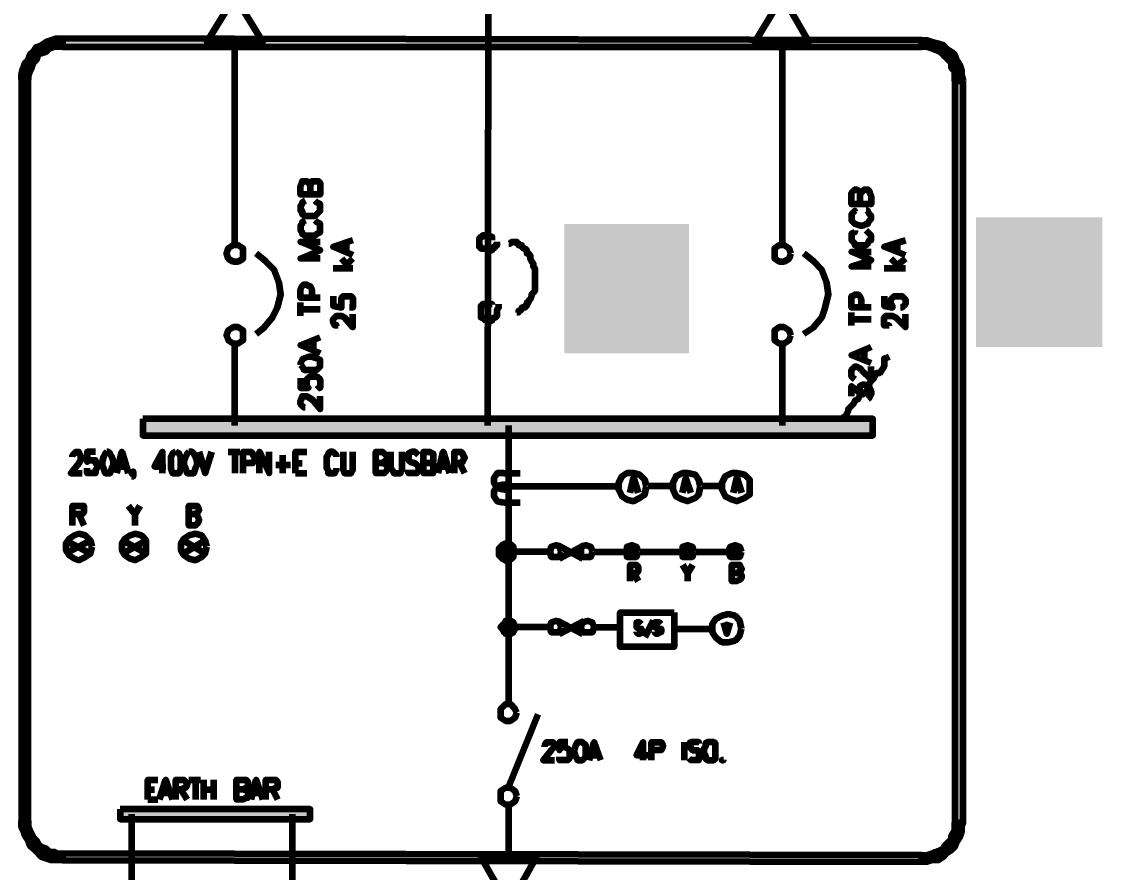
# Model space of a CAD drawing. Header units: inches. Extents: x 16 to 776, y 37 to 575.
# Drawn here: x 95.5 to 205.3, y 223.6 to 310.1 of the extents above; entities that cross this region are included whole.
import ezdxf

# ---------------------------------------------------------------- set-up
doc = ezdxf.new("R2010")
doc.units = ezdxf.units.IN
doc.header["$MEASUREMENT"] = 0
for name, color, linetype, lineweight in [('H', 7, 'CONTINUOUS', 100), ('P', 250, 'CONTINUOUS', 100), ('Text', 250, 'CONTINUOUS', 100)]:
    doc.layers.add(name, color=color, linetype=linetype, lineweight=lineweight)
doc.styles.get("Standard").update_dxf_attribs({"font": 'txt', "width": 0.75})

msp = doc.modelspace()

# ---------------------------------------------------------------- hatches: boundary and pattern name
at = {"layer": 'H', "linetype": 'Continuous'}
for color, points in [(0, [(97.5, 307.67), (98, 307), (97, 307.5)]), (0, [(98, 308), (98.33, 307.33), (97.5, 307.67)]), (0, [(98.33, 307.33), (97.5, 307.67), (98, 307)]), (0, [(98.5, 308.17), (98.83, 307.5), (98, 308)]), (0, [(98.83, 307.5), (98, 308), (98.33, 307.33)]), (0, [(99, 308.33), (99.17, 307.5), (98.5, 308.17)]), (0, [(99.17, 307.5), (98.5, 308.17), (98.83, 307.5)]), (0, [(99.67, 308.33), (99.67, 307.5), (99, 308.33)]), (0, [(99.67, 307.5), (99, 308.33), (99.17, 307.5)]), (0, [(99.67, 308.33), (99.67, 307.5), (187, 308.17)]), (0, [(99.67, 307.5), (187, 308.17), (187, 307.5)]), (0, [(187.5, 308.17), (187.5, 307.5), (187, 308.17)]), (0, [(187.5, 307.5), (187, 308.17), (187, 307.5)]), (0, [(188, 308), (188, 307.33), (187.5, 308.17)]), (0, [(188, 307.33), (187.5, 308.17), (187.5, 307.5)]), (0, [(188.67, 307.83), (188.33, 307.17), (188, 308)]), (0, [(188.33, 307.17), (188, 308), (188, 307.33)]), (0, [(188.83, 307), (188.67, 307.83), (188.33, 307.17)]), (0, [(189.17, 307.67), (188.83, 307), (188.67, 307.83)]), (0, [(189.17, 306.67), (189.17, 307.67), (188.83, 307)]), (0, [(189.5, 307.33), (189.17, 306.67), (189.17, 307.67)]), (0, [(96.33, 306.67), (97, 306.17), (96.17, 306.17)]), (0, [(96.67, 307), (97.17, 306.67), (96.33, 306.67)]), (0, [(97.17, 306.67), (96.33, 306.67), (97, 306.17)]), (0, [(97, 307.5), (97.5, 306.83), (96.67, 307)]), (0, [(97.5, 306.83), (96.67, 307), (97.17, 306.67)]), (0, [(98, 307), (97, 307.5), (97.5, 306.83)]), (0, [(189.33, 306.5), (189.5, 307.33), (189.17, 306.67)]), (0, [(190, 307), (189.33, 306.5), (189.5, 307.33)]), (0, [(189.67, 306.17), (190, 307), (189.33, 306.5)]), (0, [(190.33, 306.67), (189.67, 306.17), (190, 307)]), (0, [(190, 305.83), (190.33, 306.67), (189.67, 306.17)]), (0, [(190.5, 306.17), (190, 305.83), (190.33, 306.67)]), (0, [(95.83, 305.83), (96.5, 305.33), (95.67, 305.33)]), (0, [(96.17, 306.17), (96.67, 305.83), (95.83, 305.83)]), (0, [(96.67, 305.83), (95.83, 305.83), (96.5, 305.33)]), (0, [(97, 306.17), (96.17, 306.17), (96.67, 305.83)]), (0, [(190.83, 305.67), (190, 305.33), (190.5, 306.17)]), (0, [(190, 305.33), (190.5, 306.17), (190, 305.83)]), (0, [(190.33, 305), (190.83, 305.67), (190, 305.33)]), (0, [(191, 305.17), (190.33, 305), (190.83, 305.67)]), (0, [(95.67, 305.33), (96.33, 305), (95.5, 304.67)]), (0, [(96.33, 305), (95.5, 304.67), (96.17, 304.5)]), (0, [(95.5, 304.67), (96.17, 304.5), (95.5, 304.17)]), (0, [(96.17, 304.5), (95.5, 304.17), (96.17, 304.17)]), (0, [(96.5, 305.33), (95.67, 305.33), (96.33, 305)]), (0, [(191, 304.67), (190.33, 304.5), (191, 305.17)]), (0, [(190.33, 304.5), (191, 305.17), (190.33, 305)]), (0, [(191.17, 304), (190.33, 304), (191, 304.67)]), (0, [(190.33, 304), (191, 304.67), (190.33, 304.5)]), (0, [(95.5, 228.83), (96.17, 228.83), (95.5, 304.17)]), (0, [(96.17, 228.83), (95.5, 304.17), (96.17, 304.17)]), (0, [(191.17, 304), (190.33, 304), (191.17, 228.67)]), (0, [(190.33, 304), (191.17, 228.67), (190.33, 228.67)]), (7, [(192.5, 277), (205.33, 277), (192.5, 290.17)]), (7, [(205.33, 277), (205.33, 290.17), (192.5, 290.17)]), (7, [(150.67, 276.33), (163.33, 276.33), (150.67, 289.5)]), (7, [(163.33, 276.33), (163.33, 289.5), (150.67, 289.5)]), (0, [(107.83, 269.67), (107.83, 268), (182, 269.67)]), (0, [(107.83, 268), (182, 269.67), (182, 268)]), (0, [(144.83, 256.17), (144.17, 256.67), (144, 256.5)]), (0, [(144, 256.5), (144, 256.17), (144.83, 256.17)]), (0, [(144, 256.17), (144.83, 256.17), (144, 255.83)]), (0, [(144.83, 256.17), (144, 255.83), (144.17, 255.67)]), (0, [(144.33, 256.83), (144.83, 256.17), (144.17, 256.67)]), (0, [(144.17, 255.67), (144.33, 255.5), (144.83, 256.17)]), (0, [(144.67, 257), (144.33, 256.83), (144.83, 256.17)]), (0, [(144.33, 255.5), (144.83, 256.17), (144.67, 255.33)]), (0, [(144.83, 256.17), (144.83, 257), (144.67, 257)]), (0, [(144.83, 256.17), (144.67, 255.33), (144.83, 255.17)]), (0, [(145.33, 256.83), (145, 257), (144.83, 256.17)]), (0, [(145, 257), (144.83, 256.17), (144.83, 257)]), (0, [(144.83, 256.17), (145.5, 256.67), (145.33, 256.83)]), (0, [(145.5, 256.5), (144.83, 256.17), (145.5, 256.67)]), (0, [(145.67, 256.17), (145.5, 256.5), (144.83, 256.17)]), (0, [(144.83, 255.17), (145, 255.33), (144.83, 256.17)]), (0, [(145, 255.33), (144.83, 256.17), (145.33, 255.5)]), (0, [(144.83, 256.17), (145.33, 255.5), (145.5, 255.67)]), (0, [(145.5, 255.67), (145.5, 255.83), (144.83, 256.17)]), (0, [(145.5, 255.83), (144.83, 256.17), (145.67, 256.17)]), (0, [(144.33, 248.67), (144.17, 248.5), (145, 248.5)]), (0, [(144.17, 248.5), (145, 248.5), (144.33, 248.33)]), (0, [(145, 248.5), (144.5, 248.83), (144.33, 248.67)]), (0, [(145, 248.5), (144.33, 248.33), (144.5, 248)]), (0, [(144.67, 249), (145, 248.5), (144.5, 248.83)]), (0, [(144.5, 248), (144.67, 248), (145, 248.5)]), (0, [(145, 248.5), (145, 249.17), (144.67, 249.17)]), (0, [(144.67, 249.17), (144.67, 249), (145, 248.5)]), (0, [(144.67, 248), (145, 248.5), (144.67, 247.83)]), (0, [(145, 248.5), (144.67, 247.83), (145, 247.83)]), (0, [(145.5, 249), (145.17, 249.17), (145, 248.5)]), (0, [(145.17, 249.17), (145, 248.5), (145, 249.17)]), (0, [(145, 248.5), (145.5, 248.83), (145.5, 249)]), (0, [(145.67, 248.67), (145, 248.5), (145.5, 248.83)]), (0, [(145.67, 248.5), (145.67, 248.67), (145, 248.5)]), (0, [(145, 247.83), (145.17, 247.83), (145, 248.5)]), (0, [(145.17, 247.83), (145, 248.5), (145.5, 248)]), (0, [(145.5, 248), (145.67, 248.33), (145, 248.5)]), (0, [(145.67, 248.33), (145, 248.5), (145.67, 248.5)]), (0, [(105.5, 230), (105.5, 229), (124.83, 230)]), (0, [(105.5, 229), (124.83, 230), (124.83, 229)]), (0, [(95.5, 228.83), (96.17, 228.83), (95.5, 228.17)]), (0, [(96.17, 228.83), (95.5, 228.17), (96.17, 228.33)]), (0, [(191, 228.17), (190.33, 228.17), (191.17, 228.67)]), (0, [(190.33, 228.17), (191.17, 228.67), (190.33, 228.67)]), (0, [(95.5, 228.17), (96.17, 228.33), (95.67, 227.83)]), (0, [(96.17, 228.33), (95.67, 227.83), (96.33, 227.83)]), (0, [(95.67, 227.83), (96.33, 227.83), (95.83, 227.33)]), (0, [(96.33, 227.83), (95.83, 227.33), (96.5, 227.5)]), (0, [(95.83, 227.33), (96.5, 227.5), (96.17, 226.83)]), (0, [(96.5, 227.5), (96.17, 226.83), (96.67, 227.17)]), (0, [(190, 227.33), (191, 227.67), (190.33, 227.83)]), (0, [(190.83, 227.17), (190, 227.33), (191, 227.67)]), (0, [(191, 227.67), (190.33, 227.83), (191, 228.17)]), (0, [(190.33, 227.83), (191, 228.17), (190.33, 228.17)]), (0, [(96.17, 226.83), (96.67, 227.17), (96.33, 226.33)]), (0, [(96.67, 227.17), (96.33, 226.33), (97, 226.83)]), (0, [(96.33, 226.33), (97, 226.83), (96.67, 226)]), (0, [(97, 226.83), (96.67, 226), (97.17, 226.5)]), (0, [(96.67, 226), (97.17, 226.5), (97, 225.67)]), (0, [(97.17, 226.5), (97, 225.67), (97.5, 226.17)]), (0, [(189.17, 226), (190, 225.83), (189.33, 226.33)]), (0, [(189.33, 226.33), (190.33, 226.17), (189.67, 226.67)]), (0, [(190, 225.83), (189.33, 226.33), (190.33, 226.17)]), (0, [(189.67, 226.67), (190.5, 226.67), (190, 227)]), (0, [(190.33, 226.17), (189.67, 226.67), (190.5, 226.67)]), (0, [(190, 227), (190.83, 227.17), (190, 227.33)]), (0, [(190.5, 226.67), (190, 227), (190.83, 227.17)]), (0, [(97, 225.67), (97.5, 226.17), (97.5, 225.17)]), (0, [(97.5, 226.17), (97.5, 225.17), (98, 226)]), (0, [(97.5, 225.17), (98, 226), (98, 225)]), (0, [(98, 226), (98, 225), (98.33, 225.67)]), (0, [(98, 225), (98.33, 225.67), (98.5, 224.83)]), (0, [(98.33, 225.67), (98.5, 224.83), (98.83, 225.67)]), (0, [(98.5, 224.83), (98.83, 225.67), (99, 224.83)]), (0, [(98.83, 225.67), (99, 224.83), (99.17, 225.5)]), (0, [(99, 224.83), (99.17, 225.5), (99.67, 224.83)]), (0, [(99.17, 225.5), (99.67, 224.83), (99.67, 225.5)]), (0, [(187, 225.33), (99.67, 224.83), (99.67, 225.5)]), (0, [(187, 224.67), (187, 225.33), (99.67, 224.83)]), (0, [(187, 224.67), (187, 225.33), (187.5, 224.67)]), (0, [(187, 225.33), (187.5, 224.67), (187.5, 225.33)]), (0, [(187.5, 225.33), (188, 224.83), (188, 225.5)]), (0, [(187.5, 224.67), (187.5, 225.33), (188, 224.83)]), (0, [(188, 225.5), (188.67, 224.83), (188.33, 225.67)]), (0, [(188, 224.83), (188, 225.5), (188.67, 224.83)]), (0, [(188.33, 225.67), (189.17, 225.17), (188.83, 225.83)]), (0, [(188.67, 224.83), (188.33, 225.67), (189.17, 225.17)]), (0, [(188.83, 225.83), (189.5, 225.5), (189.17, 226)]), (0, [(189.17, 225.17), (188.83, 225.83), (189.5, 225.5)]), (0, [(189.5, 225.5), (189.17, 226), (190, 225.83)])]:
    msp.add_hatch(color=color, dxfattribs=at).paths.add_polyline_path(points)

# ---------------------------------------------------------------- linework, layer by layer
at = {"layer": 'P', "color": 1, "linetype": 'Continuous'}
for points in [[(143, 369.5), (142.83, 269)], [(143.33, 287.83), (143.33, 288), (143.33, 288.17), (143.33, 288.17), (143.17, 288.17), (143, 288.33), (143, 288.33), (142.83, 288.33), (142.67, 288.33), (142.5, 288.33), (142.5, 288.33), (142.33, 288.33), (142.33, 288.17), (142.17, 288.17), (142, 288), (142, 287.83), (142, 287.83), (142, 287.67), (142, 287.5), (142, 287.33), (142, 287.33), (142, 287.17), (142, 287.17), (142.17, 287.17), (142.17, 287), (142.33, 287), (142.5, 287), (142.5, 287), (142.67, 287), (142.83, 287), (143, 287), (143, 286.83), (143, 286.83), (143.17, 286.83), (143.33, 286.83), (143.33, 286.83), (143.33, 287), (143.5, 287), (143.5, 287), (143.5, 287.17), (143.67, 287.17), (143.67, 287.33), (143.83, 287.33), (143.83, 287.5), (143.83, 287.67)], [(145, 287.5), (145.17, 287.5), (145.33, 287.67), (145.5, 287.67), (145.5, 287.67), (145.67, 287.67), (145.83, 287.67), (145.83, 287.5), (146, 287.5), (146, 287.33), (146.17, 287.33), (146.33, 287.33), (146.33, 287.17), (146.5, 287), (146.67, 287), (146.83, 286.83), (146.83, 286.67), (146.83, 286.5), (147, 286.5), (147, 286.5), (147.17, 286.33), (147.17, 286.17), (147.17, 286.17), (147.17, 286), (147.17, 286), (147.33, 285.67), (147.5, 285.5), (147.5, 285.17), (147.5, 285.17), (147.67, 285), (147.67, 284.67), (147.67, 284.5), (147.67, 284.33), (147.67, 284.33), (147.67, 284.17), (147.67, 284), (147.67, 284), (147.67, 283.83), (147.67, 283.67), (147.67, 283.5), (147.67, 283.5), (147.67, 283.33), (147.67, 283.17), (147.67, 283), (147.67, 282.83), (147.67, 282.67), (147.67, 282.67), (147.5, 282.5), (147.33, 282.33), (147.33, 282.17), (147.17, 281.83), (147.17, 281.83), (147.17, 281.83), (147, 281.67), (147, 281.5), (146.83, 281.5), (146.83, 281.33), (146.83, 281.33), (146.83, 281.17), (146.67, 281.17), (146.67, 281), (146.5, 281), (146.33, 281), (146.33, 280.83), (146.17, 280.67), (146, 280.67), (146, 280.5), (145.83, 280.5)], [(143.33, 281.33), (143.33, 281.33), (143.33, 281.33), (143.33, 281.33), (143.17, 281.33), (143, 281.33), (143, 281.33), (142.83, 281.33), (142.67, 281.33), (142.5, 281.33), (142.5, 281.33), (142.33, 281.33), (142.33, 281.33), (142.33, 281.17), (142.17, 281.17), (142.17, 281), (142.17, 281), (142.17, 280.83), (142.17, 280.67), (142.17, 280.5), (142.17, 280.5), (142.17, 280.33), (142.17, 280.17), (142.17, 280), (142.33, 280), (142.5, 279.83), (142.5, 279.83), (142.67, 279.67), (142.83, 279.67), (143, 279.67), (143, 279.67), (143.17, 279.67), (143.33, 279.67), (143.33, 279.67), (143.33, 279.83), (143.5, 280), (143.67, 280), (143.67, 280), (143.83, 280.17), (143.83, 280.33), (143.83, 280.5), (143.83, 280.5), (143.83, 280.67), (143.83, 280.83), (144, 281), (144, 281), (144, 281.17), (144, 281.33)], [(183.67, 276), (183.33, 275.83), (183.17, 275.83), (183.17, 275), (182.83, 274.5), (182.67, 274.33), (182.33, 274.33), (182, 273.67), (181.67, 273.33), (181.5, 272.67), (181.17, 272.33), (181, 272.17), (180.67, 272.17), (180.5, 271.67), (180.17, 271.5), (180, 271.17), (179.83, 271), (179.5, 270.67), (179.5, 270.5), (179.33, 270.17), (179.33, 270), (179, 269.83), (179, 269.5)]]:
    msp.add_lwpolyline(points, dxfattribs=at)
at = {"layer": 'P', "color": 0, "linetype": 'Continuous'}
for points in [[(117.17, 312.67), (114.33, 308), (120, 308), (117.17, 312.67)], [(172.83, 312.67), (170, 308), (175.5, 308), (172.83, 312.67)], [(99.67, 308.33), (99.67, 307.5), (99.17, 307.5), (98.83, 307.5), (98.33, 307.33), (98, 307), (97.5, 306.83), (97.17, 306.67), (97, 306.17), (96.67, 305.83), (96.5, 305.33), (96.33, 305), (96.17, 304.5), (96.17, 304.17), (95.5, 304.17), (95.5, 304.67), (95.67, 305.33), (95.83, 305.83), (96.17, 306.17), (96.33, 306.67), (96.67, 307), (97, 307.5), (97.5, 307.67), (98, 308), (98.5, 308.17), (99, 308.33), (99.67, 308.33)], [(99.67, 308.33), (99.67, 307.5), (187, 307.5), (187, 308.17), (99.67, 308.33)], [(117.17, 287.33), (117.17, 308)], [(172.83, 287.33), (172.83, 308)], [(191.17, 304), (190.33, 304), (190.33, 304.5), (190.33, 305), (190, 305.33), (190, 305.83), (189.67, 306.17), (189.33, 306.5), (189.17, 306.67), (188.83, 307), (188.33, 307.17), (188, 307.33), (187.5, 307.5), (187, 307.5), (187, 308.17), (187.5, 308.17), (188, 308), (188.67, 307.83), (189.17, 307.67), (189.5, 307.33), (190, 307), (190.33, 306.67), (190.5, 306.17), (190.83, 305.67), (191, 305.17), (191, 304.67), (191.17, 304)], [(95.5, 228.83), (96.17, 228.83), (96.17, 304.17), (95.5, 304.17), (95.5, 228.83)], [(191.17, 304), (190.33, 304), (190.33, 228.67), (191.17, 228.67), (191.17, 304)], [(124.83, 293.33), (125, 293.67), (125, 293.83), (125.17, 293.83), (125.5, 293.83), (125.67, 293.83), (125.83, 293.67), (125.83, 293.33), (125.83, 292.5), (123.83, 292.5), (123.83, 293.33), (124, 293.67), (124, 293.83), (124.17, 293.83), (124.5, 293.83), (124.5, 293.83), (124.67, 293.67), (124.83, 293.33), (124.83, 292.5)], [(180.67, 292.33), (180.83, 292.67), (181, 292.83), (181.17, 293), (181.5, 293), (181.67, 292.83), (181.67, 292.67), (181.83, 292.33), (181.83, 291.5), (179.83, 291.5), (179.83, 292.33), (179.83, 292.67), (180, 292.83), (180.17, 293), (180.33, 293), (180.67, 292.83), (180.67, 292.67), (180.67, 292.33), (180.67, 291.5)], [(124.33, 291.83), (124, 291.67), (124, 291.5), (123.83, 291.33), (123.83, 290.83), (124, 290.83), (124, 290.5), (124.33, 290.33), (124.5, 290.33), (125, 290.33), (125.33, 290.33), (125.5, 290.5), (125.83, 290.83), (125.83, 290.83), (125.83, 291.33), (125.83, 291.5), (125.5, 291.67), (125.33, 291.83)], [(180.17, 290.83), (180.17, 290.83), (179.83, 290.5), (179.83, 290.33), (179.83, 290), (179.83, 289.83), (180.17, 289.5), (180.17, 289.5), (180.67, 289.33), (181, 289.33), (181.33, 289.5), (181.5, 289.5), (181.67, 289.83), (181.83, 290), (181.83, 290.33), (181.67, 290.5), (181.5, 290.83), (181.33, 290.83)], [(124.33, 289.83), (124, 289.67), (124, 289.5), (123.83, 289.33), (123.83, 288.83), (124, 288.67), (124, 288.5), (124.33, 288.33), (124.5, 288.33), (125, 288.33), (125.33, 288.33), (125.5, 288.5), (125.83, 288.67), (125.83, 288.83), (125.83, 289.33), (125.83, 289.5), (125.5, 289.67), (125.33, 289.83)], [(129.17, 286.33), (127.17, 287.17), (129.17, 287.83)], [(180.17, 288.83), (180.17, 288.67), (179.83, 288.5), (179.83, 288.33), (179.83, 287.83), (179.83, 287.83), (180.17, 287.5), (180.17, 287.33), (180.67, 287.33), (181, 287.33), (181.33, 287.33), (181.5, 287.5), (181.67, 287.83), (181.83, 287.83), (181.83, 288.33), (181.67, 288.5), (181.5, 288.67), (181.33, 288.83)], [(185.33, 286.33), (183.17, 287.17), (185.33, 287.83)], [(118, 286.5), (118, 287), (117.5, 287.33), (117, 287.33), (116.5, 287), (116.33, 286.5), (116.5, 286), (117, 285.67), (117.5, 285.67), (118, 286), (118, 286.5)], [(125.83, 286), (123.83, 286), (125.83, 286.83), (123.83, 287.67), (125.83, 287.67)], [(128.5, 286.67), (128.5, 287.67)], [(173.67, 286.5), (173.5, 287), (173, 287.33), (172.5, 287.33), (172, 287), (172, 286.5), (172, 286), (172.5, 285.67), (173, 285.67), (173.5, 286), (173.67, 286.5)], [(181.83, 285.17), (179.83, 285.17), (181.83, 285.83), (179.83, 286.67), (181.83, 286.67)], [(184.5, 286.67), (184.5, 287.67)], [(119.33, 278.33), (120.17, 279), (121, 280), (121.5, 281), (121.83, 282.33), (121.67, 283.5), (121.17, 284.83), (120.33, 285.67), (119.33, 286.5)], [(128, 286), (128.83, 285)], [(128.5, 285.33), (129.17, 286)], [(175, 278.33), (176, 279), (176.83, 280), (177.17, 281), (177.5, 282.33), (177.33, 283.5), (176.83, 284.83), (176, 285.67), (175, 286.5)], [(183.83, 286), (184.83, 285)], [(184.5, 285.33), (185.33, 286)], [(127.17, 285), (129.17, 285)], [(183.17, 285), (185.33, 285)], [(125.83, 282), (123.83, 282), (123.83, 282.83), (124, 283.17), (124.17, 283.33), (124.5, 283.33), (124.67, 283.17), (124.83, 283.17), (125, 282.83), (125, 282)], [(181.83, 281), (179.83, 281), (179.83, 281.83), (179.83, 282.17), (180, 282.17), (180.17, 282.33), (180.5, 282.33), (180.67, 282.17), (180.83, 281.83), (180.83, 281)], [(123.83, 280.17), (123.83, 281.5)], [(127.17, 282.17), (127.17, 281.17), (128, 281), (128, 281.17), (128, 281.33), (128, 281.83), (128, 282), (128.17, 282.17), (128.5, 282.17), (128.67, 282.17), (129, 282.17), (129.17, 282), (129.17, 281.83), (129.17, 281.33), (129.17, 281.17), (129.17, 281), (128.83, 281)], [(183.17, 282.17), (183.17, 281.17), (184, 281), (184, 281.17), (183.83, 281.33), (183.83, 281.83), (184, 282), (184.17, 282.17), (184.5, 282.17), (184.67, 282.17), (185, 282.17), (185.17, 282), (185.33, 281.83), (185.33, 281.33), (185.17, 281.17), (185, 281), (184.83, 281)], [(123.83, 280.83), (125.83, 280.83)], [(127.67, 279.17), (127.5, 279.17), (127.5, 279.17), (127.33, 279.17), (127.17, 279.5), (127.17, 279.83), (127.33, 280), (127.5, 280.17), (127.5, 280.17), (127.83, 280.17), (128, 280.17), (128.33, 280), (129.17, 279), (129.17, 280.33)], [(179.83, 279.17), (179.83, 280.5)], [(183.67, 279.17), (183.67, 279.17), (183.33, 279.17), (183.17, 279.17), (183.17, 279.5), (183.17, 279.83), (183.17, 280), (183.33, 280.17), (183.67, 280.17), (183.67, 280.17), (184, 280.17), (184.33, 280), (185.33, 279), (185.33, 280.33)], [(118, 278.17), (118, 278.67), (117.5, 279), (117, 279), (116.5, 278.67), (116.33, 278.17), (116.5, 277.67), (117, 277.33), (117.5, 277.33), (118, 277.67), (118, 278.17)], [(173.67, 278.17), (173.5, 278.67), (173, 279), (172.5, 279), (172, 278.67), (172, 278.17), (172, 277.67), (172.5, 277.33), (173, 277.33), (173.5, 277.67), (173.67, 278.17)], [(179.83, 279.83), (181.83, 279.83)], [(125.83, 276.33), (123.83, 277.17), (125.83, 278)], [(117.17, 269), (117.17, 277.17)], [(125.17, 276.67), (125.17, 277.67)], [(172.83, 269), (172.83, 277.17)], [(181.83, 275.33), (179.83, 276.17), (181.83, 277)], [(123.83, 275.17), (124, 275), (124.17, 274.67), (124.67, 274.67), (125, 274.67), (125.5, 274.67), (125.83, 275), (125.83, 275.17), (125.83, 275.33), (125.83, 275.67), (125.5, 275.83), (125, 276), (124.67, 276), (124.17, 275.83), (124, 275.67), (123.83, 275.33), (123.83, 275.17)], [(181.17, 275.67), (181.17, 276.67)], [(180.17, 273.67), (180, 273.83), (179.83, 274), (179.83, 274.17), (179.83, 274.5), (179.83, 274.67), (180, 274.83), (180.17, 275), (180.33, 275), (180.67, 274.83), (180.83, 274.67), (181.83, 273.67), (181.83, 275)], [(123.83, 273.83), (123.83, 272.83), (124.67, 272.83), (124.5, 272.83), (124.5, 273.17), (124.5, 273.5), (124.5, 273.67), (124.83, 274), (125, 274), (125.33, 274), (125.5, 274), (125.83, 273.67), (125.83, 273.5), (125.83, 273.17), (125.83, 272.83), (125.67, 272.83), (125.5, 272.67)], [(179.83, 272), (179.83, 273), (180.67, 272.33), (180.67, 272.67), (180.67, 272.83), (180.67, 273), (181, 273.17), (181.17, 273.17), (181.5, 273), (181.67, 272.83), (181.83, 272.5), (181.83, 272.17), (181.67, 272), (181.67, 271.83), (181.5, 271.67)], [(124.33, 270.83), (124.17, 270.83), (124, 271), (124, 271), (123.83, 271.17), (123.83, 271.5), (124, 271.83), (124, 272), (124.17, 272), (124.5, 272), (124.5, 272), (125, 271.67), (125.83, 270.67), (125.83, 272)], [(107.83, 269.67), (107.83, 268), (182, 268), (182, 269.67), (107.83, 269.67)], [(145, 240.67), (145, 269)], [(100.67, 265.83), (100.67, 266), (100.83, 266.17), (101, 266.33), (101.33, 266.33), (101.33, 266.17), (101.5, 266), (101.5, 265.83), (101.5, 265.67), (101.5, 265.5), (101.33, 265.17), (100.5, 264.17), (101.67, 264.17)], [(103, 266.33), (102.17, 266.33), (102.17, 265.33), (102.17, 265.5), (102.5, 265.5), (102.67, 265.5), (103, 265.5), (103, 265.17), (103.17, 265), (103.17, 264.67), (103, 264.5), (103, 264.17), (102.67, 264.17), (102.5, 264.17), (102.17, 264.17), (102.17, 264.33), (102.17, 264.67)], [(104.17, 266.33), (104, 266.17), (103.83, 265.83), (103.67, 265.33), (103.67, 265), (103.83, 264.67), (104, 264.17), (104.17, 264.17), (104.33, 264.17), (104.5, 264.17), (104.67, 264.67), (104.83, 265), (104.83, 265.33), (104.67, 265.83), (104.5, 266.17), (104.33, 266.33), (104.17, 266.33)], [(105.17, 264.17), (105.67, 266.33), (106.33, 264.17)], [(109.83, 264.17), (109.83, 266.33), (109, 264.83), (110.17, 264.83)], [(111.17, 266.33), (110.83, 266.17), (110.67, 265.83), (110.67, 265.33), (110.67, 265), (110.67, 264.67), (110.83, 264.17), (111.17, 264.17), (111.17, 264.17), (111.5, 264.17), (111.67, 264.67), (111.67, 265), (111.67, 265.33), (111.67, 265.83), (111.5, 266.17), (111.17, 266.33), (111.17, 266.33)], [(112.5, 266.33), (112.33, 266.17), (112.17, 265.83), (112, 265.33), (112, 265), (112.17, 264.67), (112.33, 264.17), (112.5, 264.17), (112.83, 264.17), (113, 264.17), (113.17, 264.67), (113.33, 265), (113.33, 265.33), (113.17, 265.83), (113, 266.17), (112.83, 266.33), (112.5, 266.33)], [(113.5, 266.33), (114.17, 264.17), (114.83, 266.33)], [(116.5, 266.33), (117.67, 266.33)], [(117.17, 266.33), (117.17, 264.17)], [(118, 264.17), (118, 266.33), (118.83, 266.33), (119, 266.17), (119, 266), (119.17, 265.83), (119.17, 265.5), (119, 265.33), (119, 265.17), (118.83, 265.17), (118, 265.17)], [(119.67, 264.17), (119.67, 266.33), (120.67, 264.17), (120.67, 266.33)], [(122, 266), (122, 264.17)], [(123.33, 264.17), (123.33, 266.33), (124.5, 266.33)], [(127.5, 265.83), (127.5, 266), (127.33, 266.17), (127.17, 266.33), (126.83, 266.33), (126.67, 266.17), (126.67, 266), (126.5, 265.83), (126.5, 265.5), (126.5, 265), (126.5, 264.67), (126.67, 264.5), (126.67, 264.17), (126.83, 264.17), (127.17, 264.17), (127.33, 264.17), (127.5, 264.5), (127.5, 264.67)], [(128.17, 266.33), (128.17, 264.67), (128.17, 264.5), (128.33, 264.17), (128.67, 264.17), (128.83, 264.17), (129, 264.17), (129.17, 264.5), (129.17, 264.67), (129.17, 266.33)], [(132.17, 265.17), (132.33, 265.17), (132.5, 265), (132.67, 264.83), (132.67, 264.67), (132.5, 264.33), (132.33, 264.17), (132.17, 264.17), (131.5, 264.17), (131.5, 266.33), (132.17, 266.33), (132.33, 266.17), (132.5, 266), (132.67, 265.83), (132.67, 265.67), (132.5, 265.5), (132.33, 265.33), (132.17, 265.17), (131.5, 265.17)], [(133, 266.33), (133, 264.67), (133.17, 264.5), (133.33, 264.17), (133.5, 264.17), (133.67, 264.17), (134, 264.17), (134.17, 264.5), (134.17, 264.67), (134.17, 266.33)], [(135.83, 266), (135.67, 266.17), (135.5, 266.33), (135.17, 266.33), (134.83, 266.17), (134.83, 266), (134.83, 265.83), (134.83, 265.5), (134.83, 265.5), (135, 265.33), (135.5, 265.17), (135.67, 265), (135.67, 265), (135.83, 264.67), (135.83, 264.5), (135.67, 264.17), (135.5, 264.17), (135.17, 264.17), (134.83, 264.17), (134.83, 264.5)], [(137, 265.17), (137.33, 265.17), (137.33, 265), (137.33, 264.83), (137.33, 264.67), (137.33, 264.33), (137.33, 264.17), (137, 264.17), (136.33, 264.17), (136.33, 266.33), (137, 266.33), (137.33, 266.17), (137.33, 266), (137.33, 265.83), (137.33, 265.67), (137.33, 265.5), (137.33, 265.33), (137, 265.17), (136.33, 265.17)], [(137.83, 264.17), (138.33, 266.33), (139, 264.17)], [(139.5, 264.17), (139.5, 266.33), (140.17, 266.33), (140.33, 266.17), (140.33, 266), (140.5, 265.83), (140.5, 265.67), (140.33, 265.5), (140.33, 265.33), (140.17, 265.17), (139.5, 265.17)], [(105.33, 264.83), (106, 264.83)], [(121.33, 265), (122.83, 265)], [(123.33, 265.17), (124, 265.17)], [(138, 264.83), (138.83, 264.83)], [(140, 265.17), (140.5, 264.17)], [(106.83, 264.17), (106.67, 264.17), (106.83, 264.33), (106.83, 264.17), (106.83, 264.17), (106.83, 263.83), (106.67, 263.83)], [(123.33, 264.17), (124.5, 264.17)], [(144.5, 264.17), (143.83, 264.17), (143.5, 263.67), (143.5, 263.17), (143.83, 262.67), (144.5, 262.5)], [(144.5, 264.17), (146.17, 264.17)], [(159, 262.83), (158.83, 263.5), (158.33, 264), (157.67, 264.17), (157, 264.17), (156.5, 263.83), (156.17, 263.17), (156.17, 262.5), (156.5, 261.83), (157, 261.5), (157.67, 261.33), (158.33, 261.67), (158.83, 262), (159, 262.83)], [(157.33, 262.17), (157.67, 263.67), (158.17, 262.17)], [(164.5, 262.83), (164.33, 263.5), (164, 264), (163.17, 264.17), (162.67, 264.17), (162, 263.83), (161.67, 263.17), (161.67, 262.5), (162, 261.83), (162.67, 261.5), (163.17, 261.33), (164, 261.67), (164.33, 262), (164.5, 262.83)], [(162.67, 262.17), (163, 263.67), (163.5, 262.17)], [(169.5, 262.83), (169.5, 263.5), (169, 264), (168.17, 264.17), (167.67, 264.17), (167, 263.83), (166.67, 263.17), (166.67, 262.5), (167, 261.83), (167.67, 261.5), (168.17, 261.33), (169, 261.67), (169.5, 262), (169.5, 262.83)], [(167.83, 262.17), (168.17, 263.67), (168.67, 262.17)], [(144.5, 263), (143.83, 262.83), (143.5, 262.33), (143.5, 261.83), (143.83, 261.33), (144.5, 261.17)], [(144.5, 263), (145, 263)], [(145, 262.67), (145, 263)], [(145.17, 262.83), (156, 262.83)], [(157.5, 262.67), (158, 262.67)], [(161.5, 262.83), (159.17, 262.83)], [(162.83, 262.67), (163.5, 262.67)], [(166.5, 262.83), (164.67, 262.83)], [(168, 262.67), (168.5, 262.67)], [(144.5, 262.5), (145, 262.5)], [(100.67, 258.83), (100.67, 260.83), (101.33, 260.83), (101.67, 260.83), (101.83, 260.83), (101.83, 260.5), (101.83, 260.33), (101.83, 260.17), (101.67, 260), (101.33, 260), (100.67, 260)], [(106.33, 260.83), (107, 260), (107, 258.83)], [(107.5, 260.83), (107, 260)], [(113.17, 260), (113.33, 259.83), (113.5, 259.5), (113.5, 259.33), (113.33, 259), (113.33, 259), (113.17, 258.83), (112.5, 258.83), (112.5, 260.83), (113.17, 260.83), (113.33, 260.83), (113.33, 260.83), (113.5, 260.5), (113.5, 260.33), (113.33, 260.17), (113.33, 260), (113.17, 260), (112.5, 260)], [(144.5, 261.17), (146.17, 261.17)], [(101.33, 260), (101.83, 258.83)], [(102.67, 256.67), (102.5, 257.33), (102, 257.83), (101.33, 258), (100.83, 257.83), (100.33, 257.5), (100, 257), (100, 256.33), (100.33, 255.83), (100.83, 255.5), (101.33, 255.33), (102, 255.67), (102.5, 256), (102.67, 256.67)], [(102.5, 257.33), (100, 256)], [(100, 257.33), (102.5, 256)], [(108.17, 256.67), (108.17, 257.33), (107.67, 257.83), (107, 258), (106.5, 257.83), (106, 257.5), (105.67, 257), (105.67, 256.33), (106, 255.83), (106.5, 255.5), (107, 255.33), (107.67, 255.67), (108.17, 256), (108.17, 256.67)], [(105.83, 257.33), (108.17, 256)], [(108.17, 257.33), (105.83, 256)], [(114.33, 256.67), (114.17, 257.33), (113.83, 257.83), (113.17, 258), (112.5, 257.83), (112, 257.5), (111.67, 257), (111.67, 256.33), (112, 255.83), (112.5, 255.5), (113.17, 255.33), (113.83, 255.67), (114.17, 256), (114.33, 256.67)], [(114.17, 257.33), (112, 256)], [(112, 257.33), (114.17, 256)], [(144.67, 257), (144.33, 256.83), (144.17, 256.67), (144, 256.5), (144.83, 256.17), (144.67, 257)], [(144, 256.5), (144, 256.17), (144, 255.83), (144.17, 255.67), (144.83, 256.17), (144, 256.5)], [(144.17, 255.67), (144.33, 255.5), (144.67, 255.33), (144.83, 255.17), (144.83, 256.17), (144.17, 255.67)], [(149, 256.17), (144.33, 256.17)], [(145.33, 256.83), (145, 257), (144.83, 257), (144.67, 257), (144.83, 256.17), (145.33, 256.83)], [(145.67, 256.17), (145.5, 256.5), (145.5, 256.67), (145.33, 256.83), (144.83, 256.17), (145.67, 256.17)], [(144.83, 255.17), (145, 255.33), (145.33, 255.5), (145.5, 255.67), (144.83, 256.17), (144.83, 255.17)], [(145.5, 255.67), (145.5, 255.83), (145.67, 256.17), (144.83, 256.17), (145.5, 255.67)], [(150.33, 256.17), (150.17, 256.67), (149.83, 256.83), (149.33, 256.67), (149.17, 256.17), (149.33, 255.67), (149.83, 255.67), (150.17, 255.67), (150.33, 256.17)], [(150, 256.83), (152.5, 255.5)], [(150.17, 255.5), (152.67, 256.83)], [(153.5, 256.17), (153.33, 256.67), (152.83, 256.83), (152.33, 256.67), (152.33, 256.17), (152.33, 255.67), (152.83, 255.67), (153.33, 255.67), (153.5, 256.17)], [(153.67, 256.17), (157, 256.17)], [(158.17, 256.17), (158, 256.67), (157.5, 256.83), (157, 256.67), (157, 256.17), (157, 255.67), (157.5, 255.67), (158, 255.67), (158.17, 256.17)], [(158.17, 256.5), (157, 255.83)], [(157, 256.5), (158.17, 255.83)], [(158.33, 256.17), (162.67, 256.17)], [(163.83, 256.17), (163.67, 256.67), (163.17, 256.83), (162.67, 256.67), (162.67, 256.17), (162.67, 255.67), (163.17, 255.67), (163.67, 255.67), (163.83, 256.17)], [(163.83, 256.5), (162.67, 255.83)], [(162.67, 256.5), (163.83, 255.83)], [(164, 256.17), (167.33, 256.17)], [(168.67, 256.17), (168.5, 256.67), (168, 256.83), (167.5, 256.67), (167.33, 256.17), (167.5, 255.67), (168, 255.67), (168.5, 255.67), (168.67, 256.17)], [(168.67, 256.5), (167.33, 255.83)], [(167.33, 256.5), (168.67, 255.83)], [(157.33, 253.17), (157.33, 254.83), (157.83, 254.83), (158, 254.83), (158.17, 254.67), (158.17, 254.5), (158.17, 254.33), (158.17, 254.17), (158, 254), (157.83, 254), (157.33, 254)], [(162.67, 254.83), (163.17, 254), (163.17, 253.17)], [(163.67, 254.83), (163.17, 254)], [(168.17, 254), (168.5, 254), (168.67, 253.83), (168.67, 253.5), (168.5, 253.33), (168.17, 253.17), (167.67, 253.17), (167.67, 254.83), (168.17, 254.83), (168.5, 254.83), (168.5, 254.67), (168.67, 254.5), (168.67, 254.33), (168.5, 254.17), (168.17, 254), (167.67, 254)], [(157.67, 254), (158.17, 253.17)], [(161.83, 250), (161.83, 246.5), (156.33, 246.5), (156.33, 250), (161.83, 250)], [(168.67, 248.33), (168.5, 249.17), (168, 249.67), (167.33, 249.83), (166.67, 249.67), (166, 249.33), (165.67, 248.83), (165.67, 248), (166, 247.5), (166.67, 247), (167.33, 247), (168, 247.17), (168.5, 247.67), (168.67, 248.33)], [(144.33, 248.67), (144.17, 248.5), (144.33, 248.33), (144.5, 248), (145, 248.5), (144.33, 248.67)], [(144.67, 249.17), (144.67, 249), (144.5, 248.83), (144.33, 248.67), (145, 248.5), (144.67, 249.17)], [(144.5, 248), (144.67, 248), (144.67, 247.83), (145, 247.83), (145, 248.5), (144.5, 248)], [(145.5, 249), (145.17, 249.17), (145, 249.17), (144.67, 249.17), (145, 248.5), (145.5, 249)], [(145.67, 248.5), (145.67, 248.67), (145.5, 248.83), (145.5, 249), (145, 248.5), (145.67, 248.5)], [(149, 248.5), (145, 248.5)], [(145, 247.83), (145.17, 247.83), (145.5, 248), (145.5, 248), (145, 248.5), (145, 247.83)], [(145.5, 248), (145.67, 248.33), (145.67, 248.5), (145, 248.5), (145.5, 248)], [(150.33, 248.5), (150.17, 249), (149.83, 249.17), (149.33, 249), (149.17, 248.5), (149.33, 248), (149.83, 248), (150.17, 248), (150.33, 248.5)], [(150, 249.17), (152.5, 247.83)], [(150.17, 247.83), (152.67, 249.17)], [(153.67, 248.5), (153.5, 249), (153, 249.17), (152.5, 249), (152.33, 248.5), (152.5, 248), (153, 248), (153.5, 248), (153.67, 248.5)], [(153.67, 248.5), (156.33, 248.5)], [(158.5, 248.83), (158.33, 249), (158.33, 249), (158.17, 249), (158, 249), (158, 248.83), (158, 248.83), (158, 248.67), (158, 248.5), (158, 248.5), (158.33, 248.33), (158.33, 248.33), (158.5, 248.33), (158.5, 248.17), (158.5, 248), (158.33, 248), (158.33, 247.83), (158.17, 247.83), (158, 248), (158, 248)], [(159.67, 249.17), (158.83, 247.5)], [(160.5, 248.83), (160.33, 249), (160.17, 249), (160, 249), (159.83, 249), (159.83, 248.83), (159.83, 248.83), (159.83, 248.67), (159.83, 248.5), (160, 248.5), (160.17, 248.33), (160.33, 248.33), (160.5, 248.33), (160.5, 248.17), (160.5, 248), (160.33, 248), (160.17, 247.83), (160, 247.83), (159.83, 248), (159.83, 248)], [(161.83, 248.33), (165.67, 248.33)], [(166.83, 249), (167.17, 247.83), (167.5, 249)], [(145.83, 239.83), (145.67, 240.17), (145.17, 240.67), (144.67, 240.67), (144.17, 240.17), (144.17, 239.83), (144.17, 239.33), (144.67, 239), (145.17, 239), (145.67, 239.33), (145.83, 239.83)], [(145, 232.33), (148, 239.67)], [(148.67, 236.33), (148.67, 236.5), (148.83, 236.83), (148.83, 236.83), (149, 236.83), (149.33, 236.83), (149.33, 236.83), (149.5, 236.83), (149.67, 236.5), (149.67, 236.33), (149.5, 236.17), (149.33, 236), (148.5, 235), (149.67, 235)], [(151, 236.83), (150.17, 236.83), (150.17, 236), (150.17, 236.17), (150.5, 236.33), (150.67, 236.33), (151, 236.17), (151.17, 236), (151.17, 235.67), (151.17, 235.5), (151.17, 235.17), (151, 235), (150.67, 235), (150.5, 235), (150.17, 235), (150.17, 235), (150.17, 235.33)], [(152.17, 236.83), (152, 236.83), (151.83, 236.5), (151.67, 236), (151.67, 235.83), (151.83, 235.33), (152, 235), (152.17, 235), (152.33, 235), (152.5, 235), (152.83, 235.33), (152.83, 235.83), (152.83, 236), (152.83, 236.5), (152.5, 236.83), (152.33, 236.83), (152.17, 236.83)], [(153.17, 235), (153.67, 236.83), (154.33, 235)], [(158.67, 235), (158.67, 236.83), (158, 235.5), (159.17, 235.5)], [(159.5, 235), (159.5, 236.83), (160.17, 236.83), (160.5, 236.83), (160.5, 236.83), (160.67, 236.5), (160.67, 236.33), (160.5, 236), (160.5, 236), (160.17, 236), (159.5, 236)], [(162.83, 236.83), (162.83, 235)], [(164.33, 236.67), (164.33, 236.83), (164, 236.83), (163.67, 236.83), (163.5, 236.83), (163.33, 236.67), (163.33, 236.33), (163.5, 236.33), (163.5, 236.17), (163.67, 236), (164.17, 236), (164.33, 235.83), (164.33, 235.67), (164.33, 235.5), (164.33, 235.17), (164.33, 235), (164, 235), (163.67, 235), (163.5, 235), (163.33, 235.17)], [(165.33, 236.83), (165.17, 236.83), (165, 236.67), (165, 236.33), (164.83, 236.17), (164.83, 235.67), (165, 235.5), (165, 235.17), (165.17, 235), (165.33, 235), (165.67, 235), (165.83, 235), (166, 235.17), (166, 235.5), (166, 235.67), (166, 236.17), (166, 236.33), (166, 236.67), (165.83, 236.83), (165.67, 236.83), (165.33, 236.83)], [(153.33, 235.5), (154, 235.5)], [(166.83, 235), (166.67, 235), (166.83, 235), (166.83, 235)], [(108.33, 231), (108.33, 233), (109.33, 233)], [(109.5, 231), (110.17, 233), (110.83, 231)], [(111.17, 231), (111.17, 233), (111.83, 233), (112, 233), (112.17, 232.83), (112.33, 232.67), (112.33, 232.5), (112.17, 232.17), (112, 232.17), (111.83, 232), (111.17, 232)], [(112.5, 233), (113.67, 233)], [(113.17, 233), (113.17, 231)], [(114, 233), (114, 231)], [(115, 233), (115, 231)], [(118, 232), (118.33, 232), (118.5, 231.83), (118.5, 231.67), (118.5, 231.33), (118.5, 231.17), (118.33, 231.17), (118, 231), (117.33, 231), (117.33, 233), (118, 233), (118.33, 233), (118.5, 232.83), (118.5, 232.67), (118.5, 232.5), (118.5, 232.17), (118.33, 232.17), (118, 232), (117.33, 232)], [(118.83, 231), (119.33, 233), (120, 231)], [(120.33, 231), (120.33, 233), (121, 233), (121.33, 233), (121.5, 232.83), (121.5, 232.67), (121.5, 232.5), (121.5, 232.17), (121.33, 232.17), (121, 232), (120.33, 232)], [(108.33, 232), (109, 232)], [(111.67, 232), (112.33, 231)], [(114, 232), (115, 232)], [(121, 232), (121.5, 231)], [(145.83, 231.33), (145.67, 231.83), (145.17, 232.17), (144.67, 232.17), (144.17, 231.83), (144.17, 231.33), (144.17, 230.83), (144.67, 230.5), (145.17, 230.5), (145.67, 230.83), (145.83, 231.33)], [(108.33, 231), (109.33, 231)], [(109.83, 231.67), (110.5, 231.67)], [(119, 231.67), (119.83, 231.67)], [(105.5, 230), (105.5, 229), (124.83, 229), (124.83, 230), (105.5, 230)], [(145, 225.17), (145, 230.5)], [(95.5, 228.83), (96.17, 228.83), (96.17, 228.33), (96.33, 227.83), (96.5, 227.5), (96.67, 227.17), (97, 226.83), (97.17, 226.5), (97.5, 226.17), (98, 226), (98.33, 225.67), (98.83, 225.67), (99.17, 225.5), (99.67, 225.5), (99.67, 224.83), (99, 224.83), (98.5, 224.83), (98, 225), (97.5, 225.17), (97, 225.67), (96.67, 226), (96.33, 226.33), (96.17, 226.83), (95.83, 227.33), (95.67, 227.83), (95.5, 228.17), (95.5, 228.83)], [(106.67, 229.5), (106.67, 205)], [(123, 229.5), (123, 205)], [(187, 224.67), (187, 225.33), (187.5, 225.33), (188, 225.5), (188.33, 225.67), (188.83, 225.83), (189.17, 226), (189.33, 226.33), (189.67, 226.67), (190, 227), (190, 227.33), (190.33, 227.83), (190.33, 228.17), (190.33, 228.67), (191.17, 228.67), (191, 228.17), (191, 227.67), (190.83, 227.17), (190.5, 226.67), (190.33, 226.17), (190, 225.83), (189.5, 225.5), (189.17, 225.17), (188.67, 224.83), (188, 224.83), (187.5, 224.67), (187, 224.67)], [(187, 224.67), (187, 225.33), (99.67, 225.5), (99.67, 224.83), (187, 224.67)], [(145, 220.17), (142.17, 225.17), (147.83, 225.17), (145, 220.17)]]:
    msp.add_lwpolyline(points, dxfattribs=at)

# ---------------------------------------------------------------- texts
at = {"layer": 'Text', "color": 7, "linetype": 'Continuous', "char_height": 3.3333, "attachment_point": 4}
for insert in [(192.67, 289.33), (194.83, 289.33), (196.83, 289.33), (150.83, 288.5), (152.83, 288.5), (155, 288.5), (150.83, 284.5), (153, 284.5), (192.67, 285.17), (194.83, 285.17), (150.83, 280.33), (154, 280.33), (156.67, 280.33), (159.5, 280.33), (192.67, 281), (195.83, 281), (198.67, 281), (201.33, 281)]:
    msp.add_mtext('{\\fCIDFont+ F6|b0|i0|c1|p15;}', dxfattribs=dict(at, insert=insert))

doc.saveas('drawing.dxf')
